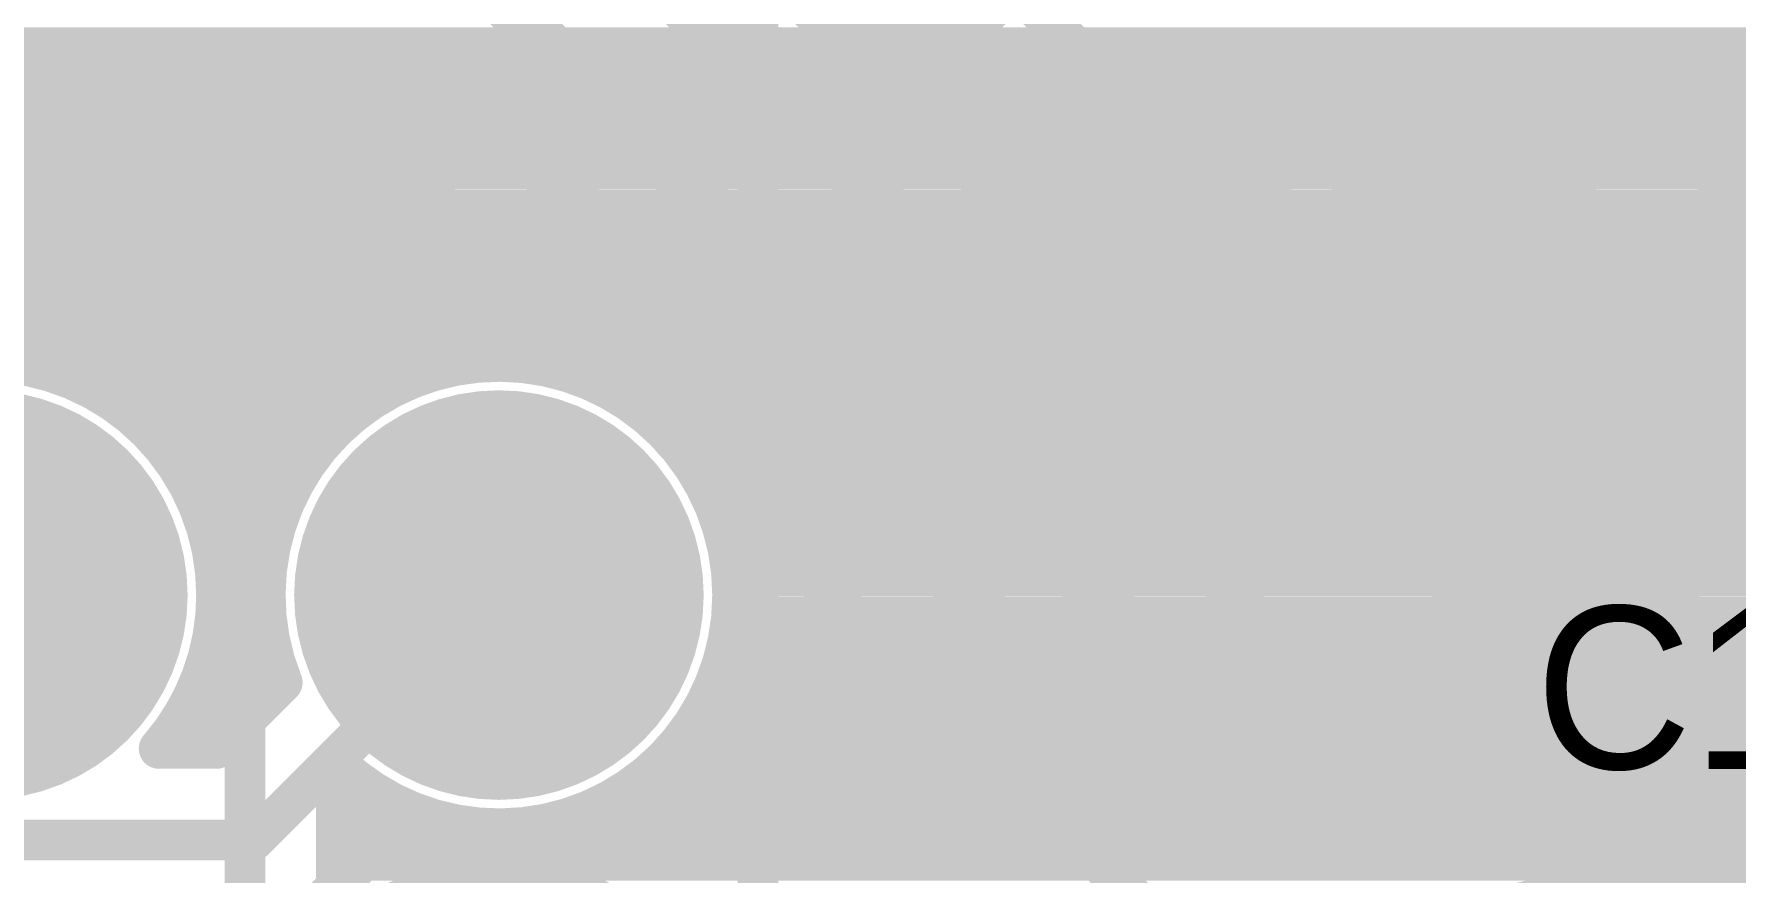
# Model space of a CAD drawing. Header units: millimetres. Extents: x 0.11 to 5.67, y 0.55 to 4.24.
# Drawn here: x 3.78 to 4.1098, y 2.784 to 2.9465 of the extents above; entities that cross this region are included whole.
import ezdxf

# ---------------------------------------------------------------- set-up
doc = ezdxf.new("R2010")
doc.units = ezdxf.units.MM
doc.header["$MEASUREMENT"] = 0
for name, color, linetype in [('BottomLayer', 5, 'Continuous'), ('BottomSolder', 6, 'Continuous'), ('InternalPlane1', 76, 'Continuous'), ('InternalPlane2', 16, 'Continuous'), ('Mechanical3', 76, 'Continuous'), ('MultiLayer', 9, 'Continuous'), ('PadHoleLayer', 156, 'Continuous'), ('TopLayer', 1, 'Continuous'), ('TopOverlay', 2, 'Continuous'), ('TopSolder', 216, 'Continuous'), ('ViaHoleLayer', 16, 'Continuous')]:
    doc.layers.add(name, color=color, linetype=linetype)

# ---------------------------------------------------------------- blocks, each defined once
blk = doc.blocks.new('NANOPINEO_CORE_1')
at = {"layer": 'BottomLayer', "const_width": 0.0315}
for points in [[(-0.7185, -0.49626, 1), (-0.68701, -0.49626, 1)], [(-0.6185, -0.49626, 1), (-0.58701, -0.49626, 1)]]:
    blk.add_lwpolyline(points, format="xyb", close=True, dxfattribs=at)
at = {"layer": 'BottomSolder', "const_width": 0.03346}
for points in [[(-0.71949, -0.49626, 1), (-0.68602, -0.49626, 1)], [(-0.61949, -0.49626, 1), (-0.58602, -0.49626, 1)]]:
    blk.add_lwpolyline(points, format="xyb", close=True, dxfattribs=at)
at = {"layer": 'InternalPlane1', "const_width": 0.03968}
for points in [[(-0.7226, -0.49626, 1), (-0.68291, -0.49626, 1)], [(-0.6226, -0.49626, 1), (-0.58291, -0.49626, 1)]]:
    blk.add_lwpolyline(points, format="xyb", close=True, dxfattribs=at)
at = {"layer": 'InternalPlane2', "const_width": 0.03968}
for points in [[(-0.7226, -0.49626, 1), (-0.68291, -0.49626, 1)], [(-0.6226, -0.49626, 1), (-0.58291, -0.49626, 1)]]:
    blk.add_lwpolyline(points, format="xyb", close=True, dxfattribs=at)
at = {"layer": 'MultiLayer', "const_width": 0.0315}
for points in [[(-0.7185, -0.49626, 1), (-0.68701, -0.49626, 1)], [(-0.6185, -0.49626, 1), (-0.58701, -0.49626, 1)]]:
    blk.add_lwpolyline(points, format="xyb", close=True, dxfattribs=at)
at = {"layer": 'PadHoleLayer', "const_width": 0.01969}
for points in [[(-0.7126, -0.49626, 1), (-0.69291, -0.49626, 1)], [(-0.6126, -0.49626, 1), (-0.59291, -0.49626, 1)]]:
    blk.add_lwpolyline(points, format="xyb", close=True, dxfattribs=at)
at = {"layer": 'TopLayer', "const_width": 0.0315}
for points in [[(-0.7185, -0.49626, 1), (-0.68701, -0.49626, 1)], [(-0.6185, -0.49626, 1), (-0.58701, -0.49626, 1)]]:
    blk.add_lwpolyline(points, format="xyb", close=True, dxfattribs=at)
at = {"layer": 'TopOverlay', "const_width": 0.00787}
for points in [[(-0.75295, 0.79134), (-0.75295, -0.68307)], [(-0.75295, -0.51083), (-0.75295, -0.52461)], [(-0.73228, -0.54528), (-0.75295, -0.52461)], [(-0.57185, -0.54528), (-0.73228, -0.54528)]]:
    blk.add_lwpolyline(points, dxfattribs=at)
at = {"layer": 'TopOverlay', "const_width": 0.00394}
for points in [[(-0.75492, -0.51083, 1), (-0.75098, -0.51083, 1)], [(-0.75492, -0.52461, 1), (-0.75098, -0.52461, 1)], [(-0.75492, -0.52461, 1), (-0.75098, -0.52461, 1)], [(-0.73425, -0.54528, 1), (-0.73032, -0.54528, 1)], [(-0.73425, -0.54528, 1), (-0.73032, -0.54528, 1)]]:
    blk.add_lwpolyline(points, format="xyb", close=True, dxfattribs=at)
at = {"layer": 'TopSolder', "const_width": 0.03346}
for points in [[(-0.71949, -0.49626, 1), (-0.68602, -0.49626, 1)], [(-0.61949, -0.49626, 1), (-0.58602, -0.49626, 1)]]:
    blk.add_lwpolyline(points, format="xyb", close=True, dxfattribs=at)
blk = doc.blocks.new('CC8X3_5_262')
at = {"layer": 'BottomLayer', "const_width": 0.03}
blk.add_lwpolyline([(0.1228, 0, 1), (0.1528, 0, 1)], format="xyb", close=True, dxfattribs=at)
at = {"layer": 'BottomLayer'}
blk.add_solid([(-0.03, -0.03), (0.03, -0.03), (-0.03, 0.03), (0.03, 0.03)], dxfattribs=at)
at = {"layer": 'BottomSolder', "const_width": 0.03197}
blk.add_lwpolyline([(0.12181, 0, 1), (0.15378, 0, 1)], format="xyb", close=True, dxfattribs=at)
at = {"layer": 'BottomSolder'}
blk.add_solid([(-0.03197, -0.03197), (0.03197, -0.03197), (-0.03197, 0.03197), (0.03197, 0.03197)], dxfattribs=at)
at = {"layer": 'InternalPlane1', "const_width": 0.01181}
for points in [[(0.11576, 0.04324, -0.240079), (0.15983, 0.04324)], [(0.09456, -0.02203, -0.240079), (0.09456, 0.02203)], [(0.18103, 0.02203, -0.240079), (0.18103, -0.02203)], [(0.15983, -0.04324, -0.240079), (0.11576, -0.04324)]]:
    blk.add_lwpolyline(points, format="xyb", dxfattribs=at)
at = {"layer": 'InternalPlane1'}
for points, const_width in [([(0.11281, 0.04324, 1), (0.11872, 0.04324, 1)], 0.00591), ([(0.15687, 0.04324, 1), (0.16278, 0.04324, 1)], 0.00591), ([(-0.0195, 0, 1), (0.0195, 0, 1)], 0.039), ([(0.0916, 0.02203, 1), (0.09751, 0.02203, 1)], 0.00591), ([(0.17808, 0.02203, 1), (0.18399, 0.02203, 1)], 0.00591), ([(0.0916, -0.02203, 1), (0.09751, -0.02203, 1)], 0.00591), ([(0.17808, -0.02203, 1), (0.18399, -0.02203, 1)], 0.00591), ([(0.11281, -0.04324, 1), (0.11872, -0.04324, 1)], 0.00591), ([(0.15687, -0.04324, 1), (0.16278, -0.04324, 1)], 0.00591)]:
    blk.add_lwpolyline(points, format="xyb", close=True, dxfattribs=dict(at, const_width=const_width))
at = {"layer": 'InternalPlane2', "const_width": 0.01181}
for points in [[(-0.02203, 0.04324, -0.240079), (0.02203, 0.04324)], [(-0.04324, -0.02203, -0.240079), (-0.04324, 0.02203)], [(0.04324, 0.02203, -0.240079), (0.04324, -0.02203)], [(0.02203, -0.04324, -0.240079), (-0.02203, -0.04324)]]:
    blk.add_lwpolyline(points, format="xyb", dxfattribs=at)
at = {"layer": 'InternalPlane2'}
for points, const_width in [([(-0.02498, 0.04324, 1), (-0.01908, 0.04324, 1)], 0.00591), ([(0.01908, 0.04324, 1), (0.02498, 0.04324, 1)], 0.00591), ([(0.1183, 0, 1), (0.1573, 0, 1)], 0.039), ([(-0.04619, 0.02203, 1), (-0.04029, 0.02203, 1)], 0.00591), ([(0.04029, 0.02203, 1), (0.04619, 0.02203, 1)], 0.00591), ([(-0.04619, -0.02203, 1), (-0.04029, -0.02203, 1)], 0.00591), ([(0.04029, -0.02203, 1), (0.04619, -0.02203, 1)], 0.00591), ([(-0.02498, -0.04324, 1), (-0.01908, -0.04324, 1)], 0.00591), ([(0.01908, -0.04324, 1), (0.02498, -0.04324, 1)], 0.00591)]:
    blk.add_lwpolyline(points, format="xyb", close=True, dxfattribs=dict(at, const_width=const_width))
at = {"layer": 'Mechanical3'}
for p, q in [((-0.0397, 0.09251), (-0.04626, 0.08595)), ((-0.02658, 0.09251), (-0.0397, 0.09251)), ((-0.02002, 0.08595), (-0.02658, 0.09251)), ((-0.00034, 0.09251), (-0.0069, 0.08595)), ((-0.00034, 0.05315), (-0.00034, 0.09251)), ((0.0259, 0.09251), (0.05213, 0.09251)), ((0.05213, 0.09251), (0.05213, 0.08595)), ((-0.04626, 0.08595), (-0.04626, 0.05971)), ((0.05213, 0.08595), (0.0259, 0.05971)), ((-0.04626, 0.05971), (-0.0397, 0.05315)), ((-0.02658, 0.05315), (-0.02002, 0.05971)), ((0.0259, 0.05971), (0.0259, 0.05315)), ((-0.0397, 0.05315), (-0.02658, 0.05315)), ((-0.0069, 0.05315), (0.00622, 0.05315)), ((0.00622, 0.05315), (-0.00034, 0.05315))]:
    blk.add_line(p, q, dxfattribs=at)
at = {"layer": 'MultiLayer', "const_width": 0.03}
blk.add_lwpolyline([(0.1228, 0, 1), (0.1528, 0, 1)], format="xyb", close=True, dxfattribs=at)
at = {"layer": 'MultiLayer'}
blk.add_solid([(-0.03, -0.03), (0.03, -0.03), (-0.03, 0.03), (0.03, 0.03)], dxfattribs=at)
at = {"layer": 'PadHoleLayer', "const_width": 0.019}
for points in [[(-0.0095, 0, 1), (0.0095, 0, 1)], [(0.1283, 0, 1), (0.1473, 0, 1)]]:
    blk.add_lwpolyline(points, format="xyb", close=True, dxfattribs=at)
at = {"layer": 'TopLayer', "const_width": 0.03}
blk.add_lwpolyline([(0.1228, 0, 1), (0.1528, 0, 1)], format="xyb", close=True, dxfattribs=at)
at = {"layer": 'TopLayer'}
blk.add_solid([(-0.03, -0.03), (0.03, -0.03), (-0.03, 0.03), (0.03, 0.03)], dxfattribs=at)
at = {"layer": 'TopOverlay'}
for p, q in [((-0.11919, 0.02065), (-0.11919, -0.01083)), ((-0.13493, 0.00491), (-0.10345, 0.00491))]:
    blk.add_line(p, q, dxfattribs=at)
for points, const_width in [([(0.22638, 0, 1), (-0.08858, 0, 1)], 0.01), ([(-0.09108, 0, 1), (-0.08608, 0, 1)], 0.005), ([(0.22388, 0, 1), (0.22888, 0, 1)], 0.005)]:
    blk.add_lwpolyline(points, format="xyb", close=True, dxfattribs=dict(at, const_width=const_width))
at = {"layer": 'TopSolder', "const_width": 0.03197}
blk.add_lwpolyline([(0.12181, 0, 1), (0.15378, 0, 1)], format="xyb", close=True, dxfattribs=at)
at = {"layer": 'TopSolder'}
blk.add_solid([(-0.03197, -0.03197), (0.03197, -0.03197), (-0.03197, 0.03197), (0.03197, 0.03197)], dxfattribs=at)

msp = doc.modelspace()

# ---------------------------------------------------------------- linework, layer by layer
at = {"layer": 'BottomLayer', "const_width": 0.00787}
for points in [[(3.62598, 2.94389), (4.60236, 2.94389)], [(3.62598, 2.93602), (4.60236, 2.93602)], [(3.62598, 2.92814), (4.75787, 2.92814)], [(3.62598, 2.92027), (4.45866, 2.92027)], [(3.74016, 2.91831), (3.78937, 2.91831)], [(3.8019, 2.91312), (3.83339, 2.88162)], [(3.80262, 2.91239), (4.41731, 2.91239)], [(3.8105, 2.90452), (4.40699, 2.90452)], [(3.74016, 2.90059), (3.78937, 2.90059)], [(3.78937, 2.90059), (3.82087, 2.86909)], [(3.81837, 2.89665), (4.40281, 2.89665)], [(3.82624, 2.88877), (4.40157, 2.88877)], [(3.83408, 2.8809), (3.85622, 2.8809)], [(3.88394, 2.8809), (4.40282, 2.8809)], [(3.83814, 2.87302), (3.84164, 2.87302)], [(3.89852, 2.87302), (4.407, 2.87302)], [(3.82087, 2.68839), (3.82087, 2.86909)], [(3.90616, 2.86515), (4.41734, 2.86515)], [(3.91095, 2.85728), (4.61811, 2.85728)], [(3.91384, 2.8494), (4.61811, 2.8494)], [(3.9152, 2.84153), (4.61811, 2.84153)], [(3.91516, 2.83365), (4.61811, 2.83365)], [(3.91373, 2.82578), (4.43012, 2.82578)], [(3.91075, 2.81791), (4.43012, 2.81791)], [(3.90584, 2.81003), (4.41744, 2.81003)], [(3.83858, 2.77032), (3.83858, 2.80527)], [(3.83858, 2.80216), (3.84215, 2.80216)], [(3.898, 2.80216), (4.40957, 2.80216)], [(3.83858, 2.79428), (3.85756, 2.79428)], [(3.88259, 2.79428), (4.40229, 2.79428)], [(3.83858, 2.78641), (4.39943, 2.78641)]]:
    msp.add_lwpolyline(points, dxfattribs=at)
at = {"layer": 'BottomLayer'}
for points, const_width in [([(3.99213, 2.92028, 1), (4.00394, 2.92028, 1)], 0.01181), ([(4.05118, 2.92028, 1), (4.06299, 2.92028, 1)], 0.01181), ([(3.7874, 2.91831, 1), (3.79134, 2.91831, 1)], 0.00394), ([(3.7874, 2.91831, 1), (3.79134, 2.91831, 1)], 0.00394), ([(3.7874, 2.91831, 1), (3.79134, 2.91831, 1)], 0.00394), ([(3.79993, 2.91312, 1), (3.80387, 2.91312, 1)], 0.00394), ([(3.79993, 2.91312, 1), (3.80387, 2.91312, 1)], 0.00394), ([(3.79993, 2.91312, 1), (3.80387, 2.91312, 1)], 0.00394), ([(3.80065, 2.91239, 1), (3.80459, 2.91239, 1)], 0.00394), ([(3.80853, 2.90452, 1), (3.81246, 2.90452, 1)], 0.00394), ([(3.7874, 2.90059, 1), (3.79134, 2.90059, 1)], 0.00394), ([(3.7874, 2.90059, 1), (3.79134, 2.90059, 1)], 0.00394), ([(3.8164, 2.89665, 1), (3.82034, 2.89665, 1)], 0.00394), ([(3.82428, 2.88877, 1), (3.82821, 2.88877, 1)], 0.00394), ([(3.83143, 2.88162, 1), (3.83536, 2.88162, 1)], 0.00394), ([(3.83143, 2.88162, 1), (3.83536, 2.88162, 1)], 0.00394), ([(3.83143, 2.88162, 1), (3.83536, 2.88162, 1)], 0.00394), ([(3.83211, 2.8809, 1), (3.83605, 2.8809, 1)], 0.00394), ([(3.85425, 2.8809, 1), (3.85819, 2.8809, 1)], 0.00394), ([(3.88197, 2.8809, 1), (3.88591, 2.8809, 1)], 0.00394), ([(3.83617, 2.87302, 1), (3.84011, 2.87302, 1)], 0.00394), ([(3.83967, 2.87302, 1), (3.84361, 2.87302, 1)], 0.00394), ([(3.89655, 2.87302, 1), (3.90049, 2.87302, 1)], 0.00394), ([(3.8189, 2.86909, 1), (3.82283, 2.86909, 1)], 0.00394), ([(3.8189, 2.86909, 1), (3.82283, 2.86909, 1)], 0.00394), ([(3.83657, 2.87028, 1), (3.84051, 2.87028, 1)], 0.00394), ([(3.83657, 2.87028, 1), (3.84051, 2.87028, 1)], 0.00394), ([(3.83657, 2.87028, 1), (3.84051, 2.87028, 1)], 0.00394), ([(3.90419, 2.86515, 1), (3.90813, 2.86515, 1)], 0.00394), ([(3.90898, 2.85728, 1), (3.91292, 2.85728, 1)], 0.00394), ([(3.91187, 2.8494, 1), (3.91581, 2.8494, 1)], 0.00394), ([(4.07087, 2.8376, 1), (4.08268, 2.8376, 1)], 0.01181), ([(3.91323, 2.84153, 1), (3.91717, 2.84153, 1)], 0.00394), ([(3.91339, 2.8378, 1), (3.91732, 2.8378, 1)], 0.00394), ([(3.91339, 2.8378, 1), (3.91732, 2.8378, 1)], 0.00394), ([(3.9132, 2.83365, 1), (3.91713, 2.83365, 1)], 0.00394), ([(3.91176, 2.82578, 1), (3.9157, 2.82578, 1)], 0.00394), ([(3.90878, 2.81791, 1), (3.91272, 2.81791, 1)], 0.00394), ([(3.90387, 2.81003, 1), (3.90781, 2.81003, 1)], 0.00394), ([(3.83661, 2.80527, 1), (3.84055, 2.80527, 1)], 0.00394), ([(3.83661, 2.80527, 1), (3.84055, 2.80527, 1)], 0.00394), ([(3.83661, 2.80216, 1), (3.84055, 2.80216, 1)], 0.00394), ([(3.84018, 2.80216, 1), (3.84412, 2.80216, 1)], 0.00394), ([(3.89604, 2.80216, 1), (3.89997, 2.80216, 1)], 0.00394), ([(3.83661, 2.79428, 1), (3.84055, 2.79428, 1)], 0.00394), ([(3.85559, 2.79428, 1), (3.85953, 2.79428, 1)], 0.00394), ([(3.88063, 2.79428, 1), (3.88456, 2.79428, 1)], 0.00394), ([(3.83661, 2.78641, 1), (3.84055, 2.78641, 1)], 0.00394)]:
    msp.add_lwpolyline(points, format="xyb", close=True, dxfattribs=dict(at, const_width=const_width))
at = {"layer": 'BottomLayer', "const_width": 0.00787}
for points in [[(3.78937, 2.91831, -0.198912), (3.8019, 2.91312)], [(3.78937, 2.91831, -0.198912), (3.8019, 2.91312)], [(3.83854, 2.87028, -0.662825), (3.91535, 2.8378)], [(3.83339, 2.88162, -0.181541), (3.83854, 2.87028)], [(3.83339, 2.88162, -0.181541), (3.83854, 2.87028)], [(3.91535, 2.8378, -0.662384), (3.83858, 2.80527)], [(3.83858, 2.77032, -0.662384), (3.91535, 2.7378)]]:
    msp.add_lwpolyline(points, format="xyb", dxfattribs=at)
at = {"layer": 'InternalPlane2', "const_width": 0.02591}
for points in [[(3.93783, 2.96752, 1), (3.96374, 2.96752, 1)], [(3.98508, 2.92028, 1), (4.01098, 2.92028, 1)], [(4.04413, 2.92028, 1), (4.07004, 2.92028, 1)], [(4.115, 2.92028, 1), (4.14091, 2.92028, 1)], [(4.06382, 2.8376, 1), (4.08972, 2.8376, 1)]]:
    msp.add_lwpolyline(points, format="xyb", close=True, dxfattribs=at)
at = {"layer": 'MultiLayer', "const_width": 0.01181}
for points in [[(3.99213, 2.92028, 1), (4.00394, 2.92028, 1)], [(4.05118, 2.92028, 1), (4.06299, 2.92028, 1)], [(4.07087, 2.8376, 1), (4.08268, 2.8376, 1)]]:
    msp.add_lwpolyline(points, format="xyb", close=True, dxfattribs=at)
at = {"layer": 'TopLayer'}
for points, const_width in [([(3.84204, 3.08366), (3.98716, 2.93855)], 0.00787), ([(3.85082, 3.0585), (4.0107, 2.89862)], 0.00787), ([(3.8376, 3.04528), (4.00295, 2.87992)], 0.00984), ([(3.83026, 3.02756), (3.99561, 2.8622)], 0.00984), ([(3.86909, 2.95472), (4.01378, 2.81004)], 0.00984), ([(3.96543, 2.94389), (3.98181, 2.94389)], 0.00787), ([(3.70124, 2.93701), (3.86176, 2.93701)], 0.00984), ([(3.86176, 2.93701), (4.00841, 2.79035)], 0.00984), ([(3.9733, 2.93602), (3.99031, 2.93602)], 0.00787), ([(4.00038, 2.93307), (4.3089, 2.93307)], 0.00787), ([(3.98118, 2.92814), (4.31383, 2.92814)], 0.00787), ([(3.70898, 2.91831), (3.85401, 2.91831)], 0.00787), ([(3.85401, 2.91831), (3.99519, 2.77713)], 0.00787), ([(3.98905, 2.92027), (4.32171, 2.92027)], 0.00787), ([(3.70307, 2.91239), (3.85992, 2.91239)], 0.00787), ([(3.99693, 2.91239), (4.32958, 2.91239)], 0.00787), ([(3.6952, 2.90452), (3.8678, 2.90452)], 0.00787), ([(4.0048, 2.90452), (4.33745, 2.90452)], 0.00787), ([(4.0107, 2.89862), (4.34531, 2.89862)], 0.00787), ([(3.68732, 2.89665), (3.87567, 2.89665)], 0.00787), ([(3.67945, 2.88877), (3.88355, 2.88877)], 0.00787), ([(3.78394, 2.8809), (3.85622, 2.8809)], 0.00787), ([(3.88394, 2.8809), (3.89142, 2.8809)], 0.00787), ([(4.00295, 2.87992), (4.40123, 2.87992)], 0.00984), ([(3.79852, 2.87302), (3.84164, 2.87302)], 0.00787), ([(3.80616, 2.86515), (3.834, 2.86515)], 0.00787), ([(3.99561, 2.8622), (4.39389, 2.8622)], 0.00984), ([(3.81095, 2.85728), (3.82921, 2.85728)], 0.00787), ([(3.91095, 2.85728), (3.91504, 2.85728)], 0.00787), ([(3.81384, 2.8494), (3.82632, 2.8494)], 0.00787), ([(3.91384, 2.8494), (3.92292, 2.8494)], 0.00787), ([(4.00676, 2.8435), (4.38614, 2.8435)], 0.00787), ([(4.00676, 2.8435), (4.02153, 2.82874)], 0.00787), ([(3.8152, 2.84153), (3.82496, 2.84153)], 0.00787), ([(3.9152, 2.84153), (3.93079, 2.84153)], 0.00787), ([(4.00874, 2.84153), (4.38812, 2.84153)], 0.00787), ([(3.82264, 2.79035), (3.87008, 2.8378)], 0.00787), ([(3.81516, 2.83365), (3.82499, 2.83365)], 0.00787), ([(3.91516, 2.83365), (3.93866, 2.83365)], 0.00787), ([(4.01661, 2.83365), (4.39599, 2.83365)], 0.00787), ([(3.81373, 2.82578), (3.82643, 2.82578)], 0.00787), ([(3.91373, 2.82578), (3.94654, 2.82578)], 0.00787), ([(4.02153, 2.82874), (4.40365, 2.82874)], 0.00787), ([(3.8153, 2.80807), (3.82809, 2.82086)], 0.00787), ([(3.81075, 2.81791), (3.82513, 2.81791)], 0.00787), ([(3.91075, 2.81791), (3.95441, 2.81791)], 0.00787), ([(3.80584, 2.81003), (3.81726, 2.81003)], 0.00787), ([(3.90584, 2.81003), (3.96229, 2.81003)], 0.00787), ([(4.01378, 2.81004), (4.43504, 2.81004)], 0.00984), ([(3.80423, 2.80807), (3.8153, 2.80807)], 0.00787), ([(3.898, 2.80216), (3.97016, 2.80216)], 0.00787), ([(3.83517, 2.77783), (3.85314, 2.79581)], 0.00787), ([(3.85162, 2.79428), (3.85756, 2.79428)], 0.00787), ([(3.88259, 2.79428), (3.97803, 2.79428)], 0.00787), ([(3.69488, 2.79035), (3.82264, 2.79035)], 0.00787), ([(4.00841, 2.79035), (4.44041, 2.79035)], 0.00984), ([(3.84375, 2.78641), (3.98591, 2.78641)], 0.00787)]:
    msp.add_lwpolyline(points, dxfattribs=dict(at, const_width=const_width))
for points, const_width in [([(3.96346, 2.94389, 1), (3.9674, 2.94389, 1)], 0.00394), ([(3.97985, 2.94389, 1), (3.98378, 2.94389, 1)], 0.00394), ([(3.8593, 2.93701, 1), (3.86422, 2.93701, 1)], 0.00492), ([(3.8593, 2.93701, 1), (3.86422, 2.93701, 1)], 0.00492), ([(3.98519, 2.93855, 1), (3.98912, 2.93855, 1)], 0.00394), ([(3.98519, 2.93855, 1), (3.98912, 2.93855, 1)], 0.00394), ([(3.98519, 2.93855, 1), (3.98912, 2.93855, 1)], 0.00394), ([(3.97134, 2.93602, 1), (3.97527, 2.93602, 1)], 0.00394), ([(3.98834, 2.93602, 1), (3.99227, 2.93602, 1)], 0.00394), ([(3.99841, 2.93307, 1), (4.00235, 2.93307, 1)], 0.00394), ([(3.99841, 2.93307, 1), (4.00235, 2.93307, 1)], 0.00394), ([(3.99841, 2.93307, 1), (4.00235, 2.93307, 1)], 0.00394), ([(3.97921, 2.92814, 1), (3.98315, 2.92814, 1)], 0.00394), ([(3.99213, 2.92028, 1), (4.00394, 2.92028, 1)], 0.01181), ([(4.05118, 2.92028, 1), (4.06299, 2.92028, 1)], 0.01181), ([(3.85204, 2.91831, 1), (3.85598, 2.91831, 1)], 0.00394), ([(3.85204, 2.91831, 1), (3.85598, 2.91831, 1)], 0.00394), ([(3.98708, 2.92027, 1), (3.99102, 2.92027, 1)], 0.00394), ([(3.85795, 2.91239, 1), (3.86189, 2.91239, 1)], 0.00394), ([(3.99496, 2.91239, 1), (3.9989, 2.91239, 1)], 0.00394), ([(3.86583, 2.90452, 1), (3.86977, 2.90452, 1)], 0.00394), ([(4.00283, 2.90452, 1), (4.00677, 2.90452, 1)], 0.00394), ([(4.00873, 2.89862, 1), (4.01267, 2.89862, 1)], 0.00394), ([(4.00873, 2.89862, 1), (4.01267, 2.89862, 1)], 0.00394), ([(3.8737, 2.89665, 1), (3.87764, 2.89665, 1)], 0.00394), ([(3.88158, 2.88877, 1), (3.88551, 2.88877, 1)], 0.00394), ([(3.78197, 2.8809, 1), (3.7859, 2.8809, 1)], 0.00394), ([(3.85425, 2.8809, 1), (3.85819, 2.8809, 1)], 0.00394), ([(3.88197, 2.8809, 1), (3.88591, 2.8809, 1)], 0.00394), ([(3.88945, 2.8809, 1), (3.89339, 2.8809, 1)], 0.00394), ([(4.00049, 2.87992, 1), (4.00541, 2.87992, 1)], 0.00492), ([(4.00049, 2.87992, 1), (4.00541, 2.87992, 1)], 0.00492), ([(3.79655, 2.87302, 1), (3.80049, 2.87302, 1)], 0.00394), ([(3.83967, 2.87302, 1), (3.84361, 2.87302, 1)], 0.00394), ([(3.80419, 2.86515, 1), (3.80812, 2.86515, 1)], 0.00394), ([(3.83203, 2.86515, 1), (3.83597, 2.86515, 1)], 0.00394), ([(3.99315, 2.8622, 1), (3.99808, 2.8622, 1)], 0.00492), ([(3.99315, 2.8622, 1), (3.99808, 2.8622, 1)], 0.00492), ([(3.80898, 2.85728, 1), (3.81292, 2.85728, 1)], 0.00394), ([(3.82724, 2.85728, 1), (3.83118, 2.85728, 1)], 0.00394), ([(3.90898, 2.85728, 1), (3.91292, 2.85728, 1)], 0.00394), ([(3.91307, 2.85728, 1), (3.91701, 2.85728, 1)], 0.00394), ([(3.81187, 2.8494, 1), (3.81581, 2.8494, 1)], 0.00394), ([(3.82435, 2.8494, 1), (3.82828, 2.8494, 1)], 0.00394), ([(3.91187, 2.8494, 1), (3.91581, 2.8494, 1)], 0.00394), ([(3.92095, 2.8494, 1), (3.92488, 2.8494, 1)], 0.00394), ([(4.00479, 2.8435, 1), (4.00873, 2.8435, 1)], 0.00394), ([(4.00479, 2.8435, 1), (4.00873, 2.8435, 1)], 0.00394), ([(4.07087, 2.8376, 1), (4.08268, 2.8376, 1)], 0.01181), ([(3.81323, 2.84153, 1), (3.81717, 2.84153, 1)], 0.00394), ([(3.82299, 2.84153, 1), (3.82693, 2.84153, 1)], 0.00394), ([(3.91323, 2.84153, 1), (3.91717, 2.84153, 1)], 0.00394), ([(3.92882, 2.84153, 1), (3.93276, 2.84153, 1)], 0.00394), ([(4.00677, 2.84153, 1), (4.01071, 2.84153, 1)], 0.00394), ([(3.81339, 2.8378, 1), (3.81732, 2.8378, 1)], 0.00394), ([(3.81339, 2.8378, 1), (3.81732, 2.8378, 1)], 0.00394), ([(3.86811, 2.8378, 1), (3.87205, 2.8378, 1)], 0.00394), ([(3.91339, 2.8378, 1), (3.91732, 2.8378, 1)], 0.00394), ([(3.91339, 2.8378, 1), (3.91732, 2.8378, 1)], 0.00394), ([(3.8132, 2.83365, 1), (3.81713, 2.83365, 1)], 0.00394), ([(3.82302, 2.83365, 1), (3.82696, 2.83365, 1)], 0.00394), ([(3.9132, 2.83365, 1), (3.91713, 2.83365, 1)], 0.00394), ([(3.93669, 2.83365, 1), (3.94063, 2.83365, 1)], 0.00394), ([(4.01464, 2.83365, 1), (4.01858, 2.83365, 1)], 0.00394), ([(3.81176, 2.82578, 1), (3.8157, 2.82578, 1)], 0.00394), ([(3.82446, 2.82578, 1), (3.8284, 2.82578, 1)], 0.00394), ([(3.91176, 2.82578, 1), (3.9157, 2.82578, 1)], 0.00394), ([(3.94457, 2.82578, 1), (3.94851, 2.82578, 1)], 0.00394), ([(4.01956, 2.82874, 1), (4.02349, 2.82874, 1)], 0.00394), ([(4.01956, 2.82874, 1), (4.02349, 2.82874, 1)], 0.00394), ([(3.82612, 2.82086, 1), (3.83006, 2.82086, 1)], 0.00394), ([(3.82612, 2.82086, 1), (3.83006, 2.82086, 1)], 0.00394), ([(3.80878, 2.81791, 1), (3.81272, 2.81791, 1)], 0.00394), ([(3.82317, 2.81791, 1), (3.8271, 2.81791, 1)], 0.00394), ([(3.90878, 2.81791, 1), (3.91272, 2.81791, 1)], 0.00394), ([(3.95244, 2.81791, 1), (3.95638, 2.81791, 1)], 0.00394), ([(3.80387, 2.81003, 1), (3.80781, 2.81003, 1)], 0.00394), ([(3.81529, 2.81003, 1), (3.81923, 2.81003, 1)], 0.00394), ([(3.90387, 2.81003, 1), (3.90781, 2.81003, 1)], 0.00394), ([(3.96032, 2.81003, 1), (3.96425, 2.81003, 1)], 0.00394), ([(4.01132, 2.81004, 1), (4.01624, 2.81004, 1)], 0.00492), ([(4.01132, 2.81004, 1), (4.01624, 2.81004, 1)], 0.00492), ([(3.80226, 2.80807, 1), (3.8062, 2.80807, 1)], 0.00394), ([(3.80226, 2.80807, 1), (3.8062, 2.80807, 1)], 0.00394), ([(3.81333, 2.80807, 1), (3.81727, 2.80807, 1)], 0.00394), ([(3.81333, 2.80807, 1), (3.81727, 2.80807, 1)], 0.00394), ([(3.89604, 2.80216, 1), (3.89997, 2.80216, 1)], 0.00394), ([(3.96819, 2.80216, 1), (3.97213, 2.80216, 1)], 0.00394), ([(3.84965, 2.79428, 1), (3.85359, 2.79428, 1)], 0.00394), ([(3.85118, 2.79581, 1), (3.85511, 2.79581, 1)], 0.00394), ([(3.85118, 2.79581, 1), (3.85511, 2.79581, 1)], 0.00394), ([(3.85559, 2.79428, 1), (3.85953, 2.79428, 1)], 0.00394), ([(3.88063, 2.79428, 1), (3.88456, 2.79428, 1)], 0.00394), ([(3.97606, 2.79428, 1), (3.98, 2.79428, 1)], 0.00394), ([(3.82067, 2.79035, 1), (3.82461, 2.79035, 1)], 0.00394), ([(3.82067, 2.79035, 1), (3.82461, 2.79035, 1)], 0.00394), ([(4.00595, 2.79035, 1), (4.01087, 2.79035, 1)], 0.00492), ([(4.00595, 2.79035, 1), (4.01087, 2.79035, 1)], 0.00492), ([(3.84178, 2.78641, 1), (3.84572, 2.78641, 1)], 0.00394), ([(3.98394, 2.78641, 1), (3.98788, 2.78641, 1)], 0.00394)]:
    msp.add_lwpolyline(points, format="xyb", close=True, dxfattribs=dict(at, const_width=const_width))
at = {"layer": 'TopLayer', "const_width": 0.00787}
for points in [[(4.00038, 2.93307, -0.198912), (3.98716, 2.93855)], [(4.00038, 2.93307, -0.198912), (3.98716, 2.93855)], [(3.72841, 2.85551, -0.816775), (3.81535, 2.8378)], [(3.82809, 2.82086, -1.212712), (3.91535, 2.8378)], [(3.81535, 2.8378, -0.180989), (3.80423, 2.80807)], [(3.91535, 2.8378, -0.53151), (3.85314, 2.79581)], [(3.82809, 2.72086, -1.212712), (3.91535, 2.7378)]]:
    msp.add_lwpolyline(points, format="xyb", dxfattribs=at)
at = {"layer": 'ViaHoleLayer', "const_width": 0.00591}
for points in [[(3.99508, 2.92028, 1), (4.00098, 2.92028, 1)], [(4.05413, 2.92028, 1), (4.06004, 2.92028, 1)], [(4.07382, 2.8376, 1), (4.07972, 2.8376, 1)]]:
    msp.add_lwpolyline(points, format="xyb", close=True, dxfattribs=at)

# ---------------------------------------------------------------- block references
for name, p, rotation in [('NANOPINEO_CORE_1', (3.16732, 2.34154), 180), ('CC8X3_5_262', (4.10433, 2.55512), 90)]:
    msp.add_blockref(name, p, dxfattribs=dict(rotation=rotation))

# ---------------------------------------------------------------- texts
at = {"layer": 'TopOverlay'}
msp.add_text('C17', height=0.031496, dxfattribs=at).set_placement((4.07087, 2.80413))

doc.saveas('drawing.dxf')
